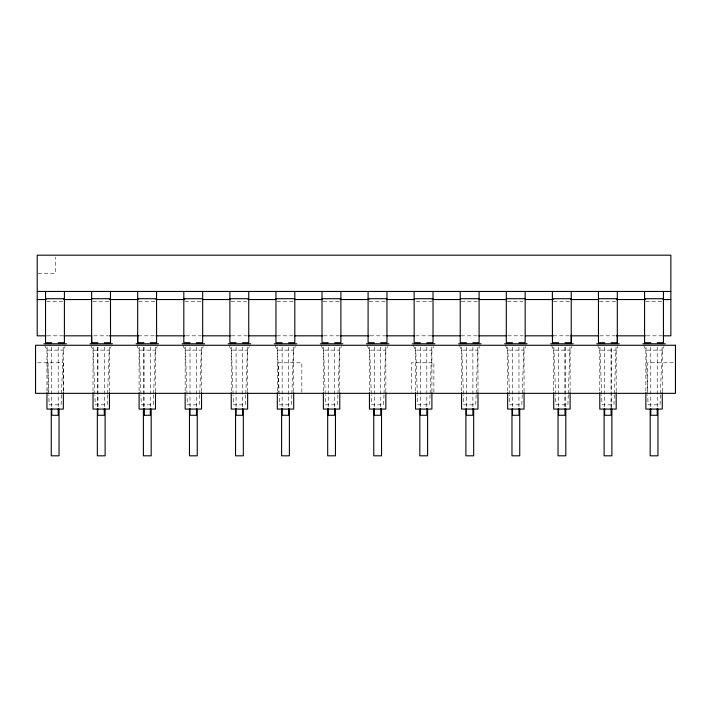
<?xml version="1.0" encoding="UTF-8"?>
<svg xmlns="http://www.w3.org/2000/svg" width="711" height="711" viewBox="0 0 711 711"><rect width="100%" height="100%" fill="white"/><g stroke="black" fill="none" stroke-linecap="round" stroke-linejoin="round"><path stroke-width="0.53" stroke-dasharray="3.56 2.67" d="M61.493 394.836L61.128 404.826L49.175 404.826L48.81 394.836M61.537 393.725L63.226 347.101M107.565 394.836L107.201 404.826L95.247 404.826L94.883 394.836M107.601 393.725L109.29 347.101M153.638 394.836L153.274 404.826L141.311 404.826L140.956 394.836M153.674 393.725L155.362 347.101M199.702 394.836L199.338 404.826L187.384 404.826L187.02 394.836M199.747 393.725L201.435 347.101M245.775 394.836L245.411 404.826L233.457 404.826L233.092 394.836M245.81 393.725L247.499 347.101M291.848 394.836L291.483 404.826L279.521 404.826L279.165 394.836M291.883 393.725L293.572 347.101M337.912 394.836L337.547 404.826L325.594 404.826L325.229 394.836M337.956 393.725L339.645 347.101M383.984 394.836L383.62 404.826L371.666 404.826L371.302 394.836M384.02 393.725L385.709 347.101M430.057 394.836L429.693 404.826L417.73 404.826L417.375 394.836M430.093 393.725L431.781 347.101M476.121 394.836L475.757 404.826L463.803 404.826L463.439 394.836M476.166 393.725L477.854 347.101M522.194 394.836L521.83 404.826L509.876 404.826L509.511 394.836M522.23 393.725L523.918 347.101M568.267 394.836L567.902 404.826L555.94 404.826L555.584 394.836M568.302 393.725L569.991 347.101M614.331 394.836L613.966 404.826L602.013 404.826L601.648 394.836M614.375 393.725L616.064 347.101M660.403 394.836L660.039 404.826L648.085 404.826L647.721 394.836M660.439 393.725L662.128 347.101M63.35 391.619L63.35 350.123L65.083 346.497M109.423 391.619L109.423 350.123L111.156 346.497M155.487 391.619L155.487 350.123L157.229 346.497M201.56 391.619L201.56 350.123L203.293 346.497M247.632 391.619L247.632 350.123L249.365 346.497M293.696 391.619L293.696 350.123L295.438 346.497M339.769 391.619L339.769 350.123L341.502 346.497M385.842 391.619L385.842 350.123L387.575 346.497M431.906 391.619L431.906 350.123L433.648 346.497M477.979 391.619L477.979 350.123L479.712 346.497M524.051 391.619L524.051 350.123L525.785 346.497M570.115 391.619L570.115 350.123L571.857 346.497M616.188 391.619L616.188 350.123L617.921 346.497M662.261 391.619L662.261 350.123L663.994 346.497M38.154 273.317L55.351 273.317L55.351 257.32M46.65 301.544L63.297 301.544M92.786 301.544L109.423 301.544M138.787 301.544L155.496 301.544M184.922 301.544L201.569 301.544M230.995 301.544L246.521 301.544M277.059 301.544L293.705 301.544M323.132 301.544L339.778 301.544M369.205 301.544L385.842 301.544M416.379 301.544L431.915 301.544M461.341 301.544L477.988 301.544M507.414 301.544L522.941 301.544M553.478 301.544L570.186 301.544M599.551 301.544L616.259 301.544M645.686 301.544L662.323 301.544M47.202 335.823L62.737 335.823M93.808 335.823L108.232 335.823M138.201 335.823L155.958 335.823M185.918 335.823L201.453 335.823M231.413 335.823L246.948 335.823M276.908 335.823L293.554 335.823M323.514 335.823L339.058 335.823M370.129 335.823L385.664 335.823M415.624 335.823L432.27 335.823M461.119 335.823L477.765 335.823M507.725 335.823L523.26 335.823M553.229 335.823L569.875 335.823M599.835 335.823L615.37 335.823M646.441 335.823L661.977 335.823M44.793 345.582L46.953 350.123L63.35 350.123M90.857 345.582L93.025 350.123L109.423 350.123M136.93 345.582L139.098 350.123L155.487 350.123M183.003 345.582L185.162 350.123L201.56 350.123M229.066 345.582L231.235 350.123L247.632 350.123M275.139 345.582L277.308 350.123L293.696 350.123M321.212 345.582L323.372 350.123L339.769 350.123M367.276 345.582L369.444 350.123L385.842 350.123M413.349 345.582L415.517 350.123L431.906 350.123M459.422 345.582L461.581 350.123L477.979 350.123M505.485 345.582L507.654 350.123L524.051 350.123M551.558 345.582L553.727 350.123L570.115 350.123M597.631 345.582L599.791 350.123L616.188 350.123M643.695 345.582L645.864 350.123L662.261 350.123M37.639 362.779L63.332 362.779L63.332 392.25M673.317 362.779L647.668 362.779L647.668 392.25M645.988 347.101L647.677 393.725M599.924 347.101L601.613 393.725M553.851 347.101L555.54 393.725M507.778 347.101L509.467 393.725M461.715 347.101L463.403 393.725M415.642 347.101L417.33 393.725M369.569 347.101L371.258 393.725M323.505 347.101L325.194 393.725M277.432 347.101L279.121 393.725M231.359 347.101L233.048 393.725M185.295 347.101L186.984 393.725M139.223 347.101L140.911 393.725M93.15 347.101L94.839 393.725M47.086 347.101L48.775 393.725M657.231 347.11L657.231 407.572M650.778 347.11L650.778 407.572M645.864 350.123L645.864 391.619M604.706 347.11L604.643 407.572M599.791 350.123L599.791 391.619M565.094 347.11L565.094 407.572M565.032 347.11L565.032 407.572M558.633 347.11L558.633 407.572M553.727 350.123L553.727 391.619M518.959 347.11L518.959 407.572M512.507 347.11L512.507 407.572M507.654 350.123L507.654 391.619M472.895 347.11L472.895 407.572M466.434 347.11L466.434 407.572M461.581 350.123L461.581 391.619M433.879 392.25L433.879 362.779L411.456 362.779L411.456 392.25M426.822 347.11L426.822 407.572M420.361 347.11L420.361 407.572M415.517 350.123L415.517 391.619M380.749 347.11L380.749 407.572M374.297 347.11L374.297 407.572M369.444 350.123L369.444 391.619M334.685 347.11L334.685 407.572M328.224 347.11L328.224 407.572M323.372 350.123L323.372 391.619M301.837 392.25L301.837 362.779L278.49 362.779L278.49 392.25M288.613 347.11L288.613 407.572M282.151 347.11L282.151 407.572M277.308 350.123L277.308 391.619M242.54 347.11L242.54 407.572M236.088 347.11L236.088 407.572M231.235 350.123L231.235 391.619M196.476 347.11L196.476 407.572M190.015 347.11L190.015 407.572M185.162 350.123L185.162 391.619M150.341 347.11L150.341 407.572M143.942 347.11L143.942 407.572M143.88 347.11L143.88 407.572M139.098 350.123L139.098 391.619M104.268 347.11L104.33 407.572M97.878 347.11L97.878 407.572M97.816 347.11L97.816 407.572M93.025 350.123L93.025 391.619M58.204 347.11L58.204 407.572M51.743 347.11L51.743 407.572M48.081 362.779L48.081 392.25M46.953 350.123L46.953 391.619M611.167 407.572L611.167 347.11L611.105 407.572"/><path stroke-width="1.07" d="M37.212 291.457L670.855 291.457M45.54 298.718L64.408 298.718M91.612 298.718L110.472 298.718M137.676 298.718L156.544 298.718M183.811 298.718L202.679 298.718M229.884 298.718L248.743 298.718M275.948 298.718L294.816 298.718M322.021 298.718L340.889 298.718M368.094 298.718L386.953 298.718M414.158 298.718L433.026 298.718M460.23 298.718L479.098 298.718M506.303 298.718L525.162 298.718M552.367 298.718L571.235 298.718M598.44 298.718L617.308 298.718M644.575 298.718L663.434 298.718M37.212 299.544L46.091 299.544M63.848 299.544L91.595 299.544M109.343 299.544L138.201 299.544M155.958 299.544L184.807 299.544M202.564 299.544L230.302 299.544M248.059 299.544L275.797 299.544M294.665 299.544L322.412 299.544M340.16 299.544L369.018 299.544M386.775 299.544L414.513 299.544M432.27 299.544L460.008 299.544M478.876 299.544L506.614 299.544M525.482 299.544L553.229 299.544M570.977 299.544L598.724 299.544M616.481 299.544L645.33 299.544M663.087 299.544L670.855 299.544M46.091 335.823L37.212 335.823L37.212 255.187L670.855 255.187L670.855 335.823L663.087 335.823M63.848 335.823L91.595 335.823M109.343 335.823L138.201 335.823M155.958 335.823L184.807 335.823M202.564 335.823L230.302 335.823M248.059 335.823L275.797 335.823M294.665 335.823L322.412 335.823M340.16 335.823L369.018 335.823M386.775 335.823L414.513 335.823M432.27 335.823L460.008 335.823M478.876 335.823L506.614 335.823M525.482 335.823L553.229 335.823M570.977 335.823L598.724 335.823M616.481 335.823L645.33 335.823M51.743 342.72L45.54 342.72L45.54 291.457M58.204 342.72L64.408 342.72L64.408 291.457M91.612 291.457L91.612 342.72L97.878 342.72M104.268 342.72L110.534 342.72L110.472 291.457M143.942 342.72L137.676 342.72L137.676 291.457M150.341 342.72L156.607 342.72L156.544 291.457M190.015 342.72L183.811 342.72L183.811 291.457M196.476 342.72L202.679 342.72L202.679 291.457M236.088 342.72L229.884 342.72L229.884 291.457M242.54 342.72L248.743 342.72L248.743 291.457M282.151 342.72L275.948 342.72L275.948 291.457M288.613 342.72L294.816 342.72L294.816 291.457M328.224 342.72L322.021 342.72L322.021 291.457M334.685 342.72L340.889 342.72L340.889 291.457M374.297 342.72L368.094 342.72L368.094 291.457M380.749 342.72L386.953 342.72L386.953 291.457M420.361 342.72L414.158 342.72L414.158 291.457M426.822 342.72L433.026 342.72L433.026 291.457M466.434 342.72L460.23 342.72L460.23 291.457M472.895 342.72L479.098 342.72L479.098 291.457M512.507 342.72L506.303 342.72L506.303 291.457M518.959 342.72L525.162 342.72L525.162 291.457M552.367 342.72L558.633 342.72M565.032 342.72L571.297 342.72L571.297 335.014M604.706 342.72L598.44 342.72L598.44 291.457M611.105 342.72L617.361 342.72L617.361 335.014M650.778 342.72L644.575 342.72L644.575 291.457M657.231 342.72L663.434 342.72L663.434 291.457M43.922 343.769L66.381 343.769M89.995 343.769L112.454 343.769M136.059 343.769L158.526 343.769M182.132 343.769L204.59 343.769M228.204 343.769L250.663 343.769M274.268 343.769L296.736 343.769M320.341 343.769L342.8 343.769M366.414 343.769L388.873 343.769M412.478 343.769L434.945 343.769M458.551 343.769L481.009 343.769M504.623 343.769L527.082 343.769M550.687 343.769L573.155 343.769M596.76 343.769L619.219 343.769M642.833 343.769L665.292 343.769M662.261 392.703L662.261 409.083L645.864 409.083L645.864 392.703M657.951 409.083L657.951 455.813L650.174 455.813L650.174 409.083M657.231 408.674L657.231 415.268L650.778 415.268L650.778 408.674M617.308 291.457L617.308 342.72M616.188 392.703L616.188 409.083L599.791 409.083L599.791 392.703M611.878 409.083L611.878 455.813L604.101 455.813L604.101 409.083M611.105 408.674L611.105 415.268L604.643 415.268L604.706 408.674M571.235 291.457L571.235 342.72M570.115 392.703L570.115 409.083L553.727 409.083L553.727 392.703M565.814 409.083L565.814 455.813L558.028 455.813L558.028 409.083M565.032 408.674L565.032 415.268L558.57 415.268L558.57 408.674M552.367 291.457L552.429 342.72M524.051 392.703L524.051 409.083L507.654 409.083L507.654 392.703M519.741 409.083L519.741 455.813L511.964 455.813L511.964 409.083M518.959 408.674L518.959 415.268L512.507 415.268L512.507 408.674M477.979 392.703L477.979 409.083L461.581 409.083L461.581 392.703M473.668 409.083L473.668 455.813L465.892 455.813L465.892 409.083M472.895 408.674L472.895 415.268L466.434 415.268L466.434 408.674M431.906 392.703L431.906 409.083L415.517 409.083L415.517 392.703M427.604 409.083L427.604 455.813L419.819 455.813L419.819 409.083M426.822 408.674L426.822 415.268L420.361 415.268L420.361 408.674M385.842 392.703L385.842 409.083L369.444 409.083L369.444 392.703M381.531 409.083L381.531 455.813L373.755 455.813L373.755 409.083M380.749 408.674L380.749 415.268L374.297 415.268L374.297 408.674M339.769 392.703L339.769 409.083L323.372 409.083L323.372 392.703M335.459 409.083L335.459 455.813L327.682 455.813L327.682 409.083M334.685 408.674L334.685 415.268L328.224 415.268L328.224 408.674M293.696 392.703L293.696 409.083L277.308 409.083L277.308 392.703M289.395 409.083L289.395 455.813L281.609 455.813L281.609 409.083M288.613 408.674L288.613 415.268L282.151 415.268L282.151 408.674M247.632 392.703L247.632 409.083L231.235 409.083L231.235 392.703M243.322 409.083L243.322 455.813L235.545 455.813L235.545 409.083M242.54 408.674L242.54 415.268L236.088 415.268L236.088 408.674M201.56 392.703L201.56 409.083L185.162 409.083L185.162 392.703M197.249 409.083L197.249 455.813L189.473 455.813L189.473 409.083M196.476 408.674L196.476 415.268L190.015 415.268L190.015 408.674M155.487 392.703L155.487 409.083L139.098 409.083L139.098 392.703M151.185 409.083L151.185 455.813L143.4 455.813L143.4 409.083M150.341 408.674L150.341 415.268L143.88 415.268L143.88 408.674M143.942 408.674L143.942 415.268M137.738 335.014L137.738 342.72M109.423 392.703L109.423 409.083L93.025 409.083L93.025 392.703M105.112 409.083L105.112 455.813L97.336 455.813L97.336 409.083M104.268 408.674L104.268 415.268L97.816 415.268L97.816 408.674M91.675 335.014L91.675 342.72M63.35 392.703L63.35 409.083L46.953 409.083L46.953 392.703M59.04 409.083L59.04 455.813L51.263 455.813L51.263 409.083M58.204 408.674L58.204 415.268L51.743 415.268L51.743 408.674M675.45 345.253L35.55 345.253L35.55 393.343L675.45 393.343L675.45 345.253"/></g></svg>
